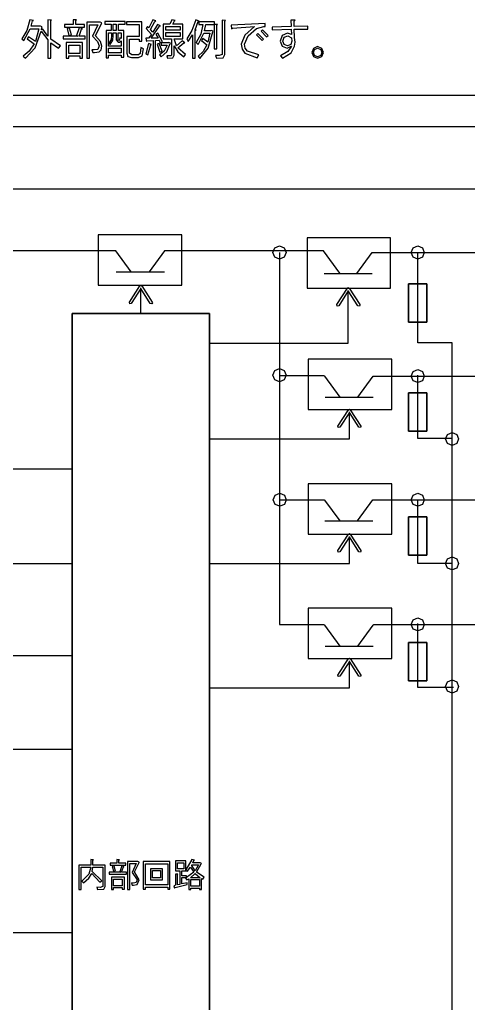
# Model space of a CAD drawing. Extents: x 11 to 192, y 10 to 277.
# Drawn here: x 96.6 to 131, y 197.2 to 272.5 of the extents above; entities that cross this region are included whole.
import ezdxf

# ---------------------------------------------------------------- set-up
doc = ezdxf.new("R2010")
doc.units = 0

msp = doc.modelspace()

# ---------------------------------------------------------------- linework, layer by layer
at = {"layer": '1'}
for p, q in [((96.955152, 270.883916), (97.442979, 271.772749)), ((97.422306, 272.479681), (97.176327, 271.65286)), ((97.686889, 272.417669), (97.422306, 272.479681)), ((97.442979, 271.772749), (98.10857, 271.772749)), ((97.513259, 271.97532), (97.620743, 272.380462)), ((98.187116, 271.97532), (97.513259, 271.97532)), ((97.620743, 272.380462), (97.686889, 272.417669)), ((98.10857, 271.772749), (97.848119, 270.81777)), ((98.228458, 271.983588), (98.187116, 271.97532)), ((98.369018, 271.92571), (98.228458, 271.983588)), ((98.307036, 271.706603), (98.335963, 271.888503)), ((98.410385, 271.747944), (98.307036, 271.706603)), ((98.335963, 271.888503), (98.369018, 271.92571)), ((98.798994, 271.218778), (98.410385, 271.747944)), ((98.798994, 272.471412), (98.798994, 271.218778)), ((99.080083, 272.450742), (98.798994, 272.471412)), ((99.018072, 272.405267), (99.080083, 272.450742)), ((99.018072, 270.995537), (99.018072, 272.405267)), ((100.725484, 272.103477), (100.064027, 272.103477)), ((100.064027, 272.103477), (100.064027, 271.913308)), ((100.064027, 271.913308), (101.601916, 271.913308)), ((100.448501, 271.83476), (100.270733, 271.797553)), ((100.270733, 271.797553), (100.411294, 271.272522)), ((100.597327, 271.317997), (100.448501, 271.83476)), ((100.994201, 272.45901), (100.725484, 272.475546)), ((100.725484, 272.475546), (100.725484, 272.103477)), ((100.93219, 272.417669), (100.994201, 272.45901)), ((100.93219, 272.103477), (100.93219, 272.417669)), ((101.601916, 272.103477), (100.93219, 272.103477)), ((101.205042, 271.867833), (101.002471, 271.255985)), ((101.184373, 271.222912), (101.38281, 271.76448)), ((101.448956, 271.797553), (101.205042, 271.867833)), ((101.38281, 271.76448), (101.448956, 271.797553)), ((101.601916, 271.913308), (101.601916, 272.103477)), ((102.755331, 272.285378), (101.779684, 272.285378)), ((101.779684, 272.285378), (101.779684, 269.527929)), ((101.986387, 269.527929), (101.986387, 272.082806)), ((101.986387, 272.082806), (102.618905, 272.082806)), ((102.618905, 272.082806), (102.217897, 271.214644)), ((102.445272, 271.247717), (102.908292, 272.194427)), ((102.796659, 272.293646), (102.755331, 272.285378)), ((102.93722, 272.2275), (102.796659, 272.293646)), ((102.908292, 272.194427), (102.93722, 272.2275)), ((104.710764, 272.330853), (103.15634, 272.330853)), ((103.15634, 272.330853), (103.15634, 272.144818)), ((103.15634, 272.144818), (103.648298, 272.144818)), ((103.648298, 272.144818), (103.648298, 271.656994)), ((103.809524, 271.656994), (103.809524, 272.144818)), ((103.809524, 272.144818), (104.032765, 272.144818)), ((104.032765, 272.144818), (104.032765, 271.656994)), ((104.194002, 271.656994), (104.194002, 272.144818)), ((104.194002, 272.144818), (104.710764, 272.144818)), ((104.710764, 272.144818), (104.710764, 272.330853)), ((106.000601, 272.306048), (104.814113, 272.306048)), ((104.814113, 272.306048), (104.814113, 272.103477)), ((104.814113, 272.103477), (105.78976, 272.103477)), ((105.78976, 272.103477), (105.78976, 271.193974)), ((106.000601, 270.842575), (106.000601, 272.306048)), ((106.433649, 271.950515), (106.322027, 271.814089)), ((106.322027, 271.814089), (106.731304, 271.346936)), ((106.537002, 271.855431), (106.433649, 271.950515)), ((106.838792, 272.475546), (106.537002, 271.855431)), ((106.652755, 271.735542), (106.995887, 272.351523)), ((106.714766, 271.057548), (107.351419, 271.979454)), ((107.062033, 272.380462), (106.838792, 272.475546)), ((107.198459, 272.115879), (106.842923, 271.5123)), ((106.995887, 272.351523), (107.062033, 272.380462)), ((107.4217, 272.008392), (107.198459, 272.115879)), ((107.351419, 271.979454), (107.4217, 272.008392)), ((108.136899, 272.144818), (107.63254, 272.144818)), ((107.63254, 272.144818), (107.63254, 271.020341)), ((107.826843, 271.665262), (107.826843, 271.967051)), ((107.826843, 271.967051), (108.934781, 271.967051)), ((108.277459, 272.47968), (108.136899, 272.144818)), ((108.546176, 272.413535), (108.277459, 272.47968)), ((108.356008, 272.144818), (108.480031, 272.380462)), ((109.141487, 272.144818), (108.356008, 272.144818)), ((108.480031, 272.380462), (108.546176, 272.413535)), ((108.934781, 271.967051), (108.934781, 271.665262)), ((109.141487, 271.020341), (109.141487, 272.144818)), ((110.133673, 272.45901), (109.826199, 271.659577)), ((110.067527, 271.714871), (110.311441, 272.343255)), ((110.381717, 272.376328), (110.133673, 272.45901)), ((110.311441, 272.343255), (110.381717, 272.376328)), ((110.352779, 272.306048), (110.352779, 272.115879)), ((111.547532, 272.306048), (110.352779, 272.306048)), ((110.352779, 272.115879), (110.671107, 272.115879)), ((110.671107, 272.115879), (110.500575, 271.374841)), ((110.778588, 271.636323), (110.877806, 272.115879)), ((110.877806, 272.115879), (111.547532, 272.115879)), ((111.79145, 272.099343), (111.535136, 272.115879)), ((111.535136, 272.115879), (111.535136, 270.259666)), ((111.547532, 272.115879), (111.547532, 272.306048)), ((111.733573, 272.053868), (111.79145, 272.099343)), ((111.733573, 270.259666), (111.733573, 272.053868)), ((112.39503, 272.413535), (112.134578, 272.430071)), ((112.134578, 272.430071), (112.134578, 269.804914)), ((112.33715, 272.372194), (112.39503, 272.413535)), ((112.33715, 269.804914), (112.33715, 272.372194)), ((115.433597, 272.198561), (112.824977, 272.049733)), ((112.824977, 272.049733), (112.849781, 271.768614)), ((112.849781, 271.768614), (112.920061, 271.818224)), ((112.920061, 271.818224), (114.615041, 271.950515)), ((114.615041, 271.950515), (113.88744, 271.305594)), ((114.127219, 271.246683), (114.776275, 271.801687)), ((114.776275, 271.801687), (115.31784, 271.967051)), ((115.31784, 271.967051), (115.433597, 271.962917)), ((115.433597, 271.962917), (115.433597, 272.198561)), ((116.681062, 271.92571), (115.957594, 271.909174)), ((115.957594, 271.909174), (115.965849, 271.698334)), ((115.965849, 271.698334), (117.42932, 271.747944)), ((117.421054, 271.950515), (116.681062, 271.92571)), ((117.73111, 272.434205), (117.400382, 272.446608)), ((117.400382, 272.446608), (117.421054, 271.950515)), ((117.42932, 271.747944), (117.441738, 271.342801)), ((117.64843, 272.36806), (117.73111, 272.434205)), ((117.652557, 271.958783), (117.64843, 272.36806)), ((118.690215, 271.983588), (117.652557, 271.958783)), ((117.660823, 271.752078), (118.690215, 271.76448)), ((117.681495, 271.103023), (117.660823, 271.752078)), ((118.690215, 271.76448), (118.690215, 271.983588)), ((97.176327, 271.65286), (96.806326, 271.024476)), ((96.806326, 271.024476), (96.955152, 270.883916)), ((97.327222, 271.173303), (97.211469, 271.020342)), ((97.211469, 271.020342), (97.753035, 270.623467)), ((97.848119, 270.81777), (97.327222, 271.173303)), ((97.825899, 270.319094), (98.286335, 271.594982)), ((98.286335, 271.594982), (98.798965, 270.929391)), ((99.762212, 270.487042), (99.018072, 270.995537)), ((101.101689, 271.222912), (99.981347, 271.222912)), ((99.981347, 271.222912), (99.981347, 271.024475)), ((99.981347, 271.024475), (101.655658, 271.024475)), ((100.411294, 271.272522), (100.597327, 271.317997)), ((101.002471, 271.255985), (101.101689, 271.222912)), ((101.655658, 271.222912), (101.184373, 271.222912)), ((101.655658, 271.024475), (101.655658, 271.222912)), ((102.217897, 271.214644), (102.598235, 270.79865)), ((102.815793, 270.81932), (102.445272, 271.247717)), ((103.648298, 271.656994), (103.267962, 271.656994)), ((103.267962, 271.656994), (103.267962, 269.56927)), ((103.445723, 270.462237), (103.445723, 271.470959)), ((103.445723, 271.470959), (103.673098, 271.470959)), ((103.673098, 271.268388), (103.634865, 270.970732)), ((103.673098, 271.470959), (103.673098, 271.268388)), ((103.761466, 270.923707), (103.80539, 271.264254)), ((103.80539, 271.264254), (103.80539, 271.470959)), ((103.80539, 271.470959), (104.032765, 271.470959)), ((104.032765, 271.656994), (103.809524, 271.656994)), ((104.032765, 271.470959), (104.032765, 270.933525)), ((104.169202, 270.937659), (104.169202, 271.470959)), ((104.169202, 271.470959), (104.41725, 271.470959)), ((104.603276, 271.656994), (104.194002, 271.656994)), ((104.309762, 271.090621), (104.264285, 270.883916)), ((104.41725, 271.036878), (104.309762, 271.090621)), ((104.41725, 271.470959), (104.41725, 271.036878)), ((104.603276, 269.610611), (104.603276, 271.656994)), ((105.78976, 271.193974), (104.843051, 271.193974)), ((104.843051, 271.193974), (104.843051, 269.924803)), ((105.053892, 270.995537), (105.78976, 270.995537)), ((105.053892, 269.920669), (105.053892, 270.995537)), ((105.78976, 270.995537), (105.78976, 270.842575)), ((106.512195, 271.053414), (106.288954, 271.053414)), ((106.288954, 271.053414), (106.34683, 270.81777)), ((106.731304, 271.346936), (106.512195, 271.053414)), ((106.842923, 271.5123), (106.652755, 271.735542)), ((107.248066, 271.065816), (106.714766, 271.057548)), ((107.219128, 271.450288), (107.062033, 271.380008)), ((107.062033, 271.380008), (107.248066, 271.065816)), ((107.57466, 270.792966), (107.219128, 271.450288)), ((107.63254, 271.020341), (108.265055, 271.020341)), ((108.934781, 271.665262), (107.826843, 271.665262)), ((107.826843, 271.198108), (107.826843, 271.499897)), ((107.826843, 271.499897), (108.934781, 271.499897)), ((108.934781, 271.198108), (107.826843, 271.198108)), ((108.265055, 271.020341), (108.265055, 269.763573)), ((108.649529, 270.466371), (108.463492, 271.020341)), ((108.463492, 271.020341), (109.141487, 271.020341)), ((108.934781, 271.499897), (108.934781, 271.198108)), ((109.826199, 271.659577), (109.435009, 271.024475)), ((109.435009, 271.024475), (109.538362, 270.81777)), ((109.538362, 270.81777), (109.873225, 271.326265)), ((109.873225, 271.326265), (109.873225, 269.523795)), ((110.137807, 271.690066), (110.067527, 271.714871)), ((110.079931, 271.652859), (110.137807, 271.690066)), ((110.079931, 269.523795), (110.079931, 271.652859)), ((110.500575, 271.374841), (110.162611, 270.72682)), ((110.299037, 270.577992), (110.728984, 271.446154)), ((110.654569, 271.04928), (110.56362, 270.88805)), ((111.039043, 270.74749), (110.654569, 271.04928)), ((110.728984, 271.446154), (111.204407, 271.446154)), ((111.278815, 271.636323), (110.778588, 271.636323)), ((111.204407, 271.446154), (111.039043, 270.74749)), ((111.070048, 270.293255), (111.423514, 271.557775)), ((111.316023, 271.644591), (111.278815, 271.636323)), ((111.448314, 271.594982), (111.316023, 271.644591)), ((111.423514, 271.557775), (111.448314, 271.594982)), ((113.88744, 271.305594), (113.593918, 270.598662)), ((113.837831, 270.598662), (114.127219, 271.246683)), ((114.883759, 271.421349), (114.776275, 271.326265)), ((114.776275, 271.326265), (115.193818, 270.883916)), ((115.313706, 270.983134), (114.883759, 271.421349)), ((115.226891, 271.702469), (115.115269, 271.607384)), ((115.115269, 271.607384), (115.53695, 271.169169)), ((115.656838, 271.264253), (115.226891, 271.702469)), ((115.53695, 271.169169), (115.656838, 271.264253)), ((116.744107, 271.271488), (116.573575, 270.846709)), ((117.144082, 271.44202), (116.744107, 271.271488)), ((116.780281, 270.846709), (116.887765, 271.134546)), ((116.887765, 271.134546), (117.156486, 271.251851)), ((117.441738, 271.342801), (117.144082, 271.44202)), ((117.156486, 271.251851), (117.442255, 271.091654)), ((117.442255, 271.091654), (117.48308, 270.838441)), ((117.718703, 270.768161), (117.681495, 271.103023)), ((97.083312, 269.536198), (97.825899, 270.319094)), ((97.753035, 270.623467), (97.378383, 270.076215)), ((98.798965, 270.929391), (98.798965, 269.527929)), ((99.018072, 269.527929), (99.018072, 270.718552)), ((99.018072, 270.718552), (99.613383, 270.309275)), ((99.613383, 270.309275), (99.762212, 270.487042)), ((101.461356, 270.730954), (100.200453, 270.730954)), ((100.200453, 270.730954), (100.200453, 269.523795)), ((100.407159, 269.895865), (100.407159, 270.540785)), ((100.407159, 270.540785), (101.25465, 270.540785)), ((101.25465, 270.540785), (101.25465, 269.895865)), ((101.461356, 269.544466), (101.461356, 270.730954)), ((102.598235, 270.79865), (102.718124, 270.466371)), ((102.718124, 270.466371), (102.616839, 270.205406)), ((102.928965, 270.462237), (102.815793, 270.81932)), ((102.871474, 270.173043), (102.928965, 270.462237)), ((104.417239, 270.462237), (103.445723, 270.462237)), ((103.445723, 270.288605), (104.417239, 270.288605)), ((103.445723, 269.945474), (103.445723, 270.288605)), ((103.634865, 270.970732), (103.466396, 270.673076)), ((103.466396, 270.673076), (103.578014, 270.58626)), ((103.578014, 270.58626), (103.761466, 270.923707)), ((104.032765, 270.933525), (104.181595, 270.74749)), ((104.198129, 270.883916), (104.169202, 270.937659)), ((104.181595, 270.74749), (104.284948, 270.74749)), ((104.264285, 270.883916), (104.198129, 270.883916)), ((104.284948, 270.74749), (104.417239, 270.871514)), ((104.417239, 270.871514), (104.417239, 270.462237)), ((104.417239, 270.288605), (104.417239, 269.945474)), ((105.78976, 270.842575), (106.000601, 270.842575)), ((105.917917, 270.342348), (105.874507, 269.88863)), ((106.112223, 270.255532), (105.917917, 270.342348)), ((106.022821, 269.722232), (106.112223, 270.255532)), ((106.49566, 270.648272), (106.297223, 269.875194)), ((106.34683, 270.81777), (106.392307, 270.859111)), ((106.392307, 270.859111), (106.855327, 270.875647)), ((106.454318, 269.792512), (106.669293, 270.557321)), ((106.731304, 270.58626), (106.49566, 270.648272)), ((106.669293, 270.557321), (106.731304, 270.58626)), ((106.855327, 270.875647), (106.855327, 269.527929)), ((107.045495, 270.883916), (107.33075, 270.900452)), ((107.045495, 269.527929), (107.045495, 270.883916)), ((107.326616, 270.652406), (107.161251, 270.598662)), ((107.161251, 270.598662), (107.359688, 269.999217)), ((107.537453, 270.061229), (107.326616, 270.652406)), ((107.33075, 270.900452), (107.40103, 270.710283)), ((107.40103, 270.710283), (107.57466, 270.792966)), ((108.033545, 270.718551), (107.479576, 270.718551)), ((107.479576, 270.718551), (107.479576, 270.532517)), ((107.479576, 270.532517), (107.942596, 270.532517)), ((107.942596, 270.532517), (107.706435, 270.074148)), ((107.904873, 270.018337), (108.165837, 270.644138)), ((108.070746, 270.72682), (108.033545, 270.718551)), ((108.190637, 270.673076), (108.070746, 270.72682)), ((108.165837, 270.644138), (108.190637, 270.673076)), ((108.463492, 269.763573), (108.463492, 270.474639)), ((108.463492, 270.474639), (108.740996, 270.012136)), ((109.079476, 270.867379), (108.649529, 270.466371)), ((108.740479, 270.321678), (109.211768, 270.697881)), ((109.327521, 269.817317), (108.740479, 270.321678)), ((109.282048, 270.714418), (109.079476, 270.867379)), ((109.211768, 270.697881), (109.282048, 270.714418)), ((110.162611, 270.72682), (110.299037, 270.577992)), ((110.443732, 269.515527), (111.070048, 270.293255)), ((110.56362, 270.88805), (110.968763, 270.549053)), ((110.968763, 270.549053), (110.674208, 270.039008)), ((111.535136, 270.259666), (111.733573, 270.259666)), ((113.593918, 270.598662), (113.660322, 270.216258)), ((113.898616, 270.297648), (113.837831, 270.598662)), ((114.091563, 270.063296), (113.898616, 270.297648)), ((115.193818, 270.883916), (115.313706, 270.983134)), ((116.573575, 270.846709), (116.734806, 270.448801)), ((116.734806, 270.448801), (117.106875, 270.292739)), ((116.887767, 270.579025), (116.780281, 270.846709)), ((117.131678, 270.478773), (116.887767, 270.579025)), ((117.106875, 270.292739), (117.433469, 270.462237)), ((117.392645, 270.588844), (117.131678, 270.478773)), ((117.131678, 270.478773), (117.131678, 270.478773)), ((117.437596, 270.462237), (117.177663, 270.044176)), ((117.48308, 270.838441), (117.392645, 270.588844)), ((117.410724, 269.945474), (117.689775, 270.462237)), ((117.433469, 270.462237), (117.437596, 270.462237)), ((117.689775, 270.462237), (117.718703, 270.768161)), ((119.134138, 270.284987), (119.00443, 269.970278)), ((119.446777, 270.416762), (119.134138, 270.284987)), ((119.216819, 270.205406), (119.446777, 270.301007)), ((119.764589, 270.283437), (119.446777, 270.416762)), ((119.446777, 270.416762), (119.446777, 270.416762)), ((119.446777, 270.301007), (119.681906, 270.205406)), ((119.893263, 269.970278), (119.764589, 270.283437)), ((97.378383, 270.076215), (96.913813, 269.693294)), ((96.913813, 269.693294), (97.083312, 269.536198)), ((98.798965, 269.527929), (99.018072, 269.527929)), ((100.200453, 269.523795), (100.407159, 269.523795)), ((101.25465, 269.895865), (100.407159, 269.895865)), ((100.407159, 269.523795), (100.407159, 269.705696)), ((100.407159, 269.705696), (101.25465, 269.705696)), ((101.25465, 269.705696), (101.25465, 269.544466)), ((101.25465, 269.544466), (101.461356, 269.544466)), ((101.779684, 269.527929), (101.986387, 269.527929)), ((102.354323, 270.164581), (102.155886, 270.17285)), ((102.155886, 270.17285), (102.2303, 269.966144)), ((102.2303, 269.966144), (102.374995, 269.96201)), ((102.616839, 270.205406), (102.354323, 270.164581)), ((102.374995, 269.96201), (102.729493, 270.024538)), ((102.729493, 270.024538), (102.871474, 270.173043)), ((103.267962, 269.56927), (103.445726, 269.56927)), ((104.417239, 269.945474), (103.445723, 269.945474)), ((103.445726, 269.56927), (103.445726, 269.763573)), ((103.445726, 269.763573), (104.417243, 269.763573)), ((104.417243, 269.763573), (104.417243, 269.610611)), ((104.417243, 269.610611), (104.603276, 269.610611)), ((104.843051, 269.924803), (104.921599, 269.652986)), ((104.921599, 269.652986), (105.210987, 269.585807)), ((105.227522, 269.788378), (105.053892, 269.920669)), ((105.210987, 269.585807), (105.744287, 269.585807)), ((105.731884, 269.788378), (105.227522, 269.788378)), ((105.874507, 269.88863), (105.731884, 269.788378)), ((105.744287, 269.585807), (106.022821, 269.722232)), ((106.297223, 269.875194), (106.454318, 269.792512)), ((106.855327, 269.527929), (107.045495, 269.527929)), ((107.706435, 270.074148), (107.34315, 269.78011)), ((107.34315, 269.78011), (107.479576, 269.631282)), ((107.359688, 269.999217), (107.537453, 270.061229)), ((107.479576, 269.631282), (107.904873, 270.018337)), ((108.215448, 269.718098), (107.892989, 269.722232)), ((107.892989, 269.722232), (107.955, 269.527929)), ((107.955, 269.527929), (108.365825, 269.565136)), ((108.265055, 269.763573), (108.215448, 269.718098)), ((108.365825, 269.565136), (108.463492, 269.763573)), ((108.740996, 270.012136), (109.19523, 269.63955)), ((109.19523, 269.63955), (109.327521, 269.817317)), ((109.873225, 269.523795), (110.079931, 269.523795)), ((110.674208, 270.039008), (110.299037, 269.680891)), ((110.299037, 269.680891), (110.443732, 269.515527)), ((111.903068, 269.7305), (111.64262, 269.734634)), ((111.64262, 269.734634), (111.708766, 269.523795)), ((111.708766, 269.523795), (112.213644, 269.566686)), ((112.134578, 269.804914), (111.903068, 269.7305)), ((112.213644, 269.566686), (112.33715, 269.804914)), ((113.660322, 270.216258), (113.874004, 269.917569)), ((113.874004, 269.917569), (114.830017, 269.565136)), ((114.937504, 269.788378), (114.091563, 270.063296)), ((114.830017, 269.565136), (114.937504, 269.788378)), ((117.177663, 270.044176), (116.610775, 269.722232)), ((116.610775, 269.722232), (116.772005, 269.540331)), ((116.772005, 269.540331), (117.410724, 269.945474)), ((119.00443, 269.970278), (119.134138, 269.657637)), ((119.120184, 269.970278), (119.216819, 270.205406)), ((119.216819, 269.738768), (119.120184, 269.970278)), ((119.134138, 269.657637), (119.446777, 269.527929)), ((119.446777, 269.643684), (119.216819, 269.738768)), ((119.683456, 269.741869), (119.446777, 269.643684)), ((119.446777, 269.527929), (119.763038, 269.657637)), ((119.446777, 269.643684), (119.446777, 269.643684)), ((119.681906, 270.205406), (119.777506, 269.970278)), ((119.777506, 269.970278), (119.683456, 269.741869)), ((119.763038, 269.657637), (119.893263, 269.970278)), ((191.833077, 266.684428), (17.991627, 266.684428))]:
    msp.add_line(p, q, dxfattribs=at)
at = {"layer": 'Layer 1'}
for p, q in [((166.822269, 264.271454), (42.408052, 264.271454)), ((58.17, 259.528158), (142.881988, 259.528158)), ((109.045171, 256.010633), (102.653205, 256.010633)), ((102.653205, 256.010633), (102.653205, 252.157955)), ((109.045171, 252.157955), (109.045171, 256.010633)), ((125.037964, 255.788736), (118.645997, 255.788736)), ((118.645997, 255.788736), (118.645997, 251.936058)), ((125.037964, 251.936058), (125.037964, 255.788736)), ((104.001194, 254.795077), (60.700993, 254.795077)), ((105.177, 253.191), (104.001194, 254.795077)), ((107.724721, 254.794321), (106.54821, 253.190244)), ((119.901525, 254.794321), (107.724721, 254.794321)), ((116.030877, 254.664), (116.17728, 255.017703)), ((116.17728, 254.310297), (116.030877, 254.664)), ((116.17728, 255.017703), (116.531115, 255.164238)), ((116.531, 254.664), (116.531, 226.200188)), ((116.531115, 255.164238), (116.884509, 255.017703)), ((116.884509, 255.017703), (117.031, 254.664)), ((117.031, 254.664), (116.884509, 254.310297)), ((121.156, 253.083), (119.901525, 254.794321)), ((122.45, 253.06), (123.625806, 254.664077)), ((123.625806, 254.664077), (166.821938, 254.664077)), ((126.614877, 254.664), (126.76128, 255.017703)), ((126.76128, 254.310297), (126.614877, 254.664)), ((126.76128, 255.017703), (127.115115, 255.164238)), ((127.114568, 247.754), (127.114568, 254.664549)), ((127.115115, 255.164238), (127.468509, 255.017703)), ((127.468509, 255.017703), (127.615, 254.664)), ((127.615, 254.664), (127.468509, 254.310297)), ((116.531115, 254.163762), (116.17728, 254.310297)), ((116.884509, 254.310297), (116.531115, 254.163762)), ((127.115115, 254.163762), (126.76128, 254.310297)), ((127.468509, 254.310297), (127.115115, 254.163762)), ((104.039, 253.191), (107.724109, 253.191)), ((119.941, 253.06), (123.625403, 253.06)), ((127.819963, 252.263083), (126.408855, 252.263083)), ((126.408855, 252.263083), (126.408855, 249.336092)), ((126.408855, 249.336092), (126.408855, 252.263083)), ((126.408855, 252.263083), (127.819963, 252.263083)), ((127.819963, 249.336092), (127.819963, 252.263083)), ((127.819963, 252.263083), (127.819963, 249.336092)), ((102.653205, 252.157955), (109.045171, 252.157955)), ((105.034859, 250.862061), (105.833899, 252.117241)), ((105.908335, 251.905575), (105.183731, 250.767164)), ((105.833899, 252.117241), (105.908335, 252.157811)), ((105.908, 250.003), (105.908, 251.946096)), ((105.908335, 252.157811), (105.982771, 252.117241)), ((106.633292, 250.767164), (105.908335, 251.905575)), ((105.982771, 252.117241), (106.782164, 250.862061)), ((118.645997, 251.936058), (125.037964, 251.936058)), ((120.924859, 250.676061), (121.723899, 251.930889)), ((121.798335, 251.719222), (121.073731, 250.581164)), ((121.723899, 251.930889), (121.798335, 251.971811)), ((121.798285, 247.729), (121.798285, 251.75983)), ((121.798335, 251.971811), (121.872771, 251.930889)), ((122.523292, 250.581164), (121.798335, 251.719222)), ((121.872771, 251.930889), (122.672164, 250.676061)), ((105.06167, 250.74), (105.034859, 250.862061)), ((105.183731, 250.767164), (105.06167, 250.74)), ((106.755, 250.74), (106.633292, 250.767164)), ((106.795922, 250.814436), (106.755, 250.74)), ((106.782164, 250.862061), (106.795922, 250.814436)), ((120.95167, 250.554), (120.924859, 250.676061)), ((122.672164, 250.676061), (122.685922, 250.628436)), ((111.160422, 250.002488), (100.655781, 250.002488)), ((100.655781, 250.002488), (100.655781, 164.30731)), ((100.656359, 164.307), (100.656359, 250.002178)), ((100.656359, 250.002178), (111.161, 250.002178)), ((111.160422, 164.30731), (111.160422, 250.002488)), ((111.161, 250.002178), (111.161, 164.307)), ((121.073731, 250.581164), (120.95167, 250.554)), ((122.645, 250.554), (122.523292, 250.581164)), ((122.685922, 250.628436), (122.645, 250.554)), ((126.408855, 249.336092), (127.819963, 249.336092)), ((127.819963, 249.336092), (126.408855, 249.336092)), ((111.161, 247.729), (121.798285, 247.729)), ((129.74064, 247.754), (127.114568, 247.754)), ((129.74064, 161.877142), (129.74064, 247.754)), ((125.11628, 246.492709), (118.723961, 246.492709)), ((118.723961, 246.492709), (118.723961, 242.640032)), ((125.11628, 242.640032), (125.11628, 246.492709)), ((116.030877, 245.276), (116.17728, 245.629703)), ((116.17728, 245.629703), (116.531115, 245.776238)), ((116.531115, 245.776238), (116.884509, 245.629703)), ((116.884509, 245.629703), (117.031, 245.276)), ((126.614877, 245.203), (126.76128, 245.556703)), ((126.76128, 245.556703), (127.115115, 245.703238)), ((127.115115, 245.703238), (127.468509, 245.556703)), ((127.468509, 245.556703), (127.615, 245.203)), ((116.17728, 244.922473), (116.030877, 245.276)), ((116.531115, 244.776115), (116.17728, 244.922473)), ((116.531, 245.253), (119.921187, 245.253)), ((116.884509, 244.922473), (116.531115, 244.776115)), ((117.031, 245.276), (116.884509, 244.922473)), ((119.921187, 245.253), (119.980101, 245.202906)), ((119.980101, 245.202906), (121.155906, 243.598829)), ((122.529, 243.598), (123.704806, 245.202077)), ((123.704806, 245.202077), (166.822269, 245.202077)), ((126.76128, 244.849297), (126.614877, 245.203)), ((127.115115, 244.702762), (126.76128, 244.849297)), ((127.114928, 240.433), (127.114928, 245.275923)), ((127.468509, 244.849297), (127.115115, 244.702762)), ((127.615, 245.203), (127.468509, 244.849297)), ((127.819963, 243.926256), (126.408855, 243.926256)), ((126.408855, 243.926256), (126.408855, 240.999266)), ((126.408855, 240.999266), (126.408855, 243.926256)), ((126.408855, 243.926256), (127.819963, 243.926256)), ((127.819963, 240.999266), (127.819963, 243.926256)), ((127.819963, 243.926256), (127.819963, 240.999266)), ((120.02, 243.598), (123.704756, 243.598)), ((118.723961, 242.640032), (125.11628, 242.640032)), ((121.002507, 241.380061), (121.801899, 242.634889)), ((121.876335, 242.423575), (121.151378, 241.285164)), ((121.801899, 242.634889), (121.876335, 242.675811)), ((121.875932, 240.393), (121.875932, 242.464154)), ((121.876335, 242.675811), (121.950771, 242.634889)), ((122.601292, 241.285164), (121.876335, 242.423575)), ((121.950771, 242.634889), (122.749811, 241.380061)), ((121.030023, 241.258), (121.002507, 241.380061)), ((121.151378, 241.285164), (121.030023, 241.258)), ((122.723, 241.258), (122.601292, 241.285164)), ((122.763922, 241.332436), (122.723, 241.258)), ((122.749811, 241.380061), (122.763922, 241.332436)), ((126.408855, 240.999266), (127.819963, 240.999266)), ((127.819963, 240.999266), (126.408855, 240.999266)), ((129.387412, 240.746703), (129.741115, 240.893238)), ((129.741115, 240.893238), (130.094509, 240.746703)), ((111.239, 240.393), (121.875932, 240.393)), ((129.741, 240.433), (127.114928, 240.433)), ((129.240877, 240.393), (129.387412, 240.746703)), ((129.387412, 240.039473), (129.240877, 240.393)), ((130.094509, 240.746703), (130.241, 240.393)), ((130.241, 240.393), (130.094509, 240.039473)), ((129.741115, 239.893115), (129.387412, 240.039473)), ((130.094509, 240.039473), (129.741115, 239.893115)), ((100.656, 238.075), (47.660075, 238.075)), ((125.11628, 236.966672), (118.723961, 236.966672)), ((118.723961, 236.966672), (118.723961, 233.113994)), ((125.11628, 233.113994), (125.11628, 236.966672)), ((116.049877, 235.741), (116.196412, 236.094527)), ((116.196412, 235.387297), (116.049877, 235.741)), ((116.196412, 236.094527), (116.550115, 236.240885)), ((116.531, 235.726), (119.974104, 235.726)), ((116.550115, 236.240885), (116.903509, 236.094527)), ((116.903509, 236.094527), (117.05, 235.741)), ((117.05, 235.741), (116.903509, 235.387297)), ((119.974104, 235.726), (119.980101, 235.720356)), ((119.980101, 235.720356), (121.136504, 234.136034)), ((122.509, 234.137), (123.684806, 235.741077)), ((123.684806, 235.741077), (166.822025, 235.741077)), ((126.614877, 235.741), (126.76128, 236.094527)), ((126.76128, 235.387297), (126.614877, 235.741)), ((126.76128, 236.094527), (127.115115, 236.240885)), ((127.114928, 230.872), (127.114928, 235.726564)), ((127.115115, 236.240885), (127.468509, 236.094527)), ((127.468509, 236.094527), (127.615, 235.741)), ((127.615, 235.741), (127.468509, 235.387297)), ((116.550115, 235.240762), (116.196412, 235.387297)), ((116.903509, 235.387297), (116.550115, 235.240762)), ((127.115115, 235.240762), (126.76128, 235.387297)), ((127.468509, 235.387297), (127.115115, 235.240762)), ((120, 234.137), (123.684403, 234.137)), ((127.819963, 234.439377), (126.408855, 234.439377)), ((126.408855, 234.439377), (126.408855, 231.512387)), ((126.408855, 231.512387), (126.408855, 234.439377)), ((126.408855, 234.439377), (127.819963, 234.439377)), ((127.819963, 231.512387), (127.819963, 234.439377)), ((127.819963, 234.439377), (127.819963, 231.512387)), ((118.723961, 233.113994), (125.11628, 233.113994)), ((121.002507, 231.854061), (121.801899, 233.108889)), ((121.876335, 232.897222), (121.151378, 231.759164)), ((121.801899, 233.108889), (121.876335, 233.149458)), ((121.875932, 230.867), (121.875932, 232.938154)), ((121.876335, 233.149458), (121.950771, 233.108889)), ((122.601292, 231.759164), (121.876335, 232.897222)), ((121.950771, 233.108889), (122.749811, 231.854061)), ((121.030023, 231.732), (121.002507, 231.854061)), ((122.749811, 231.854061), (122.763922, 231.806436)), ((121.151378, 231.759164), (121.030023, 231.732)), ((122.723, 231.732), (122.601292, 231.759164)), ((122.763922, 231.806436), (122.723, 231.732)), ((126.408855, 231.512387), (127.819963, 231.512387)), ((127.819963, 231.512387), (126.408855, 231.512387)), ((129.240877, 230.872), (129.387412, 231.225527)), ((129.387412, 231.225527), (129.741115, 231.371885)), ((129.741115, 231.371885), (130.094509, 231.225527)), ((130.094509, 231.225527), (130.241, 230.872)), ((45.1514, 230.872196), (100.655922, 230.872196)), ((111.239, 230.867), (121.875932, 230.867)), ((129.741, 230.872), (127.114928, 230.872)), ((129.387412, 230.518297), (129.240877, 230.872)), ((129.741115, 230.371762), (129.387412, 230.518297)), ((130.094509, 230.518297), (129.741115, 230.371762)), ((130.241, 230.872), (130.094509, 230.518297)), ((125.11628, 227.440635), (118.723961, 227.440635)), ((118.723961, 227.440635), (118.723961, 223.587957)), ((125.11628, 223.587957), (125.11628, 227.440635)), ((126.76128, 226.554703), (127.115115, 226.701238)), ((127.115115, 226.701238), (127.468509, 226.554703)), ((116.531, 226.200188), (119.914484, 226.200188)), ((119.914484, 226.200188), (119.980101, 226.151152)), ((119.980101, 226.151152), (121.155906, 224.547428)), ((122.529, 224.547), (123.704806, 226.151077)), ((123.704806, 226.151077), (123.743964, 226.19976)), ((123.743964, 226.19976), (166.822622, 226.19976)), ((126.614877, 226.201), (126.76128, 226.554703)), ((126.76128, 225.847473), (126.614877, 226.201)), ((127.115115, 225.701115), (126.76128, 225.847473)), ((127.114453, 221.385), (127.114453, 226.27837)), ((127.468509, 225.847473), (127.115115, 225.701115)), ((127.468509, 226.554703), (127.615, 226.201)), ((127.615, 226.201), (127.468509, 225.847473)), ((120.02, 224.547), (123.704756, 224.547)), ((127.819963, 224.821618), (126.408855, 224.821618)), ((126.408855, 224.821618), (126.408855, 221.89498)), ((126.408855, 221.89498), (126.408855, 224.821618)), ((126.408855, 224.821618), (127.819963, 224.821618)), ((127.819963, 221.89498), (127.819963, 224.821618)), ((127.819963, 224.821618), (127.819963, 221.89498)), ((60.7351, 223.832), (100.656051, 223.832)), ((118.723961, 223.587957), (125.11628, 223.587957)), ((121.002507, 222.328061), (121.801899, 223.582889)), ((121.801899, 223.582889), (121.876335, 223.623458)), ((121.876335, 223.623458), (121.950771, 223.582889)), ((121.950771, 223.582889), (122.749811, 222.328061)), ((121.876335, 223.371222), (121.151378, 222.233164)), ((121.875932, 221.341), (121.875932, 223.412154)), ((122.601292, 222.233164), (121.876335, 223.371222)), ((121.030023, 222.206), (121.002507, 222.328061)), ((121.151378, 222.233164), (121.030023, 222.206)), ((122.723, 222.206), (122.601292, 222.233164)), ((122.763922, 222.280436), (122.723, 222.206)), ((122.749811, 222.328061), (122.763922, 222.280436)), ((111.239, 221.341), (121.875932, 221.341)), ((126.408855, 221.89498), (127.819963, 221.89498)), ((127.819963, 221.89498), (126.408855, 221.89498)), ((129.858, 221.385), (127.114453, 221.385)), ((129.240877, 221.45), (129.387412, 221.803527)), ((129.387412, 221.096473), (129.240877, 221.45)), ((129.387412, 221.803527), (129.741115, 221.949885)), ((129.741115, 221.949885), (130.094509, 221.803527)), ((130.094509, 221.803527), (130.241, 221.45)), ((130.241, 221.45), (130.094509, 221.096473)), ((129.741115, 220.950115), (129.387412, 221.096473)), ((130.094509, 221.096473), (129.741115, 220.950115)), ((60.6933, 216.653), (100.655879, 216.653)), ((102.079983, 207.781216), (101.178748, 207.781216)), ((101.178748, 207.781216), (101.178748, 205.912591)), ((102.294956, 208.198762), (102.079983, 208.211165)), ((102.079983, 208.211165), (102.079983, 207.781216)), ((102.245347, 208.165689), (102.294956, 208.198762)), ((102.245347, 207.781216), (102.245347, 208.165689)), ((103.179655, 207.781216), (102.245347, 207.781216)), ((103.179655, 206.144102), (103.179655, 207.781216)), ((104.081923, 207.921776), (103.569294, 207.921776)), ((103.569294, 207.921776), (103.569294, 207.772948)), ((103.569294, 207.772948), (104.764051, 207.772948)), ((104.292763, 208.198762), (104.081923, 208.211165)), ((104.081923, 208.211165), (104.081923, 207.921776)), ((104.243154, 208.165689), (104.292763, 208.198762)), ((104.243154, 207.921776), (104.243154, 208.165689)), ((104.764051, 207.921776), (104.243154, 207.921776)), ((104.764051, 207.772948), (104.764051, 207.921776)), ((105.657018, 208.062336), (104.900476, 208.062336)), ((104.900476, 208.062336), (104.900476, 205.916725)), ((105.061706, 205.916725), (105.061706, 207.905239)), ((105.061706, 207.905239), (105.553665, 207.905239)), ((105.553665, 207.905239), (105.239473, 207.227243)), ((105.41724, 207.256182), (105.776907, 207.992056)), ((105.69009, 208.070604), (105.657018, 208.062336)), ((105.797576, 208.016861), (105.69009, 208.070604)), ((105.776907, 207.992056), (105.797576, 208.016861)), ((108.143682, 208.054068), (106.101434, 208.054068)), ((106.101434, 208.054068), (106.101434, 205.929127)), ((106.270932, 207.888703), (107.974184, 207.888703)), ((106.270932, 206.263992), (106.270932, 207.888703)), ((107.974184, 207.888703), (107.974184, 206.263992)), ((108.143682, 205.929127), (108.143682, 208.054068)), ((109.364277, 208.099543), (108.558126, 208.099543)), ((108.558126, 208.099543), (108.558126, 207.342998)), ((108.711088, 207.491827), (108.711088, 207.954849)), ((108.711088, 207.954849), (109.207181, 207.954849)), ((109.207181, 207.954849), (109.207181, 207.491827)), ((109.831431, 208.211165), (109.364277, 207.425681)), ((109.364277, 207.425681), (109.364277, 208.099543)), ((109.806626, 207.764679), (109.831431, 207.806021)), ((110.075343, 207.355401), (109.806626, 207.764679)), ((110.025734, 208.153287), (109.831431, 208.211165)), ((109.831431, 207.806021), (110.339926, 207.806021)), ((109.901711, 207.950715), (109.97199, 208.132616)), ((110.422608, 207.950715), (109.901711, 207.950715)), ((109.97199, 208.132616), (110.025734, 208.153287)), ((110.339926, 207.806021), (110.075343, 207.355401)), ((110.182828, 207.235511), (110.542495, 207.880435)), ((110.455678, 207.958983), (110.422608, 207.950715)), ((110.563165, 207.905239), (110.455678, 207.958983)), ((110.542495, 207.880435), (110.563165, 207.905239)), ((101.344112, 205.912591), (101.344112, 207.619985)), ((101.344112, 207.619985), (102.075849, 207.619985)), ((101.945625, 207.080481), (101.406124, 206.565783)), ((101.935806, 206.773523), (102.154397, 207.140426)), ((102.075849, 207.619985), (101.945625, 207.080481)), ((102.154397, 207.140426), (102.786915, 206.4831)), ((102.199872, 207.301657), (102.245347, 207.619985)), ((102.92334, 206.590587), (102.199872, 207.301657)), ((102.245347, 207.619985), (103.014291, 207.619985)), ((103.014291, 207.619985), (103.014291, 206.144102)), ((104.371311, 207.235511), (103.503149, 207.235511)), ((103.503149, 207.235511), (103.503149, 207.082548)), ((103.503149, 207.082548), (104.805392, 207.082548)), ((103.862816, 207.710936), (103.72639, 207.681997)), ((103.72639, 207.681997), (103.838011, 207.276852)), ((103.838011, 207.276852), (103.982705, 207.309925)), ((103.982705, 207.309925), (103.862816, 207.710936)), ((104.453993, 207.73574), (104.296897, 207.260316)), ((104.296897, 207.260316), (104.371311, 207.235511)), ((104.437457, 207.235511), (104.590419, 207.657192)), ((104.805392, 207.235511), (104.437457, 207.235511)), ((104.644162, 207.681997), (104.453993, 207.73574)), ((104.590419, 207.657192), (104.644162, 207.681997)), ((104.805392, 207.082548), (104.805392, 207.235511)), ((105.239473, 207.227243), (105.632213, 206.648465)), ((105.793443, 206.644331), (105.41724, 207.256182)), ((107.581444, 207.504229), (106.647136, 207.504229)), ((106.647136, 207.504229), (106.647136, 206.665002)), ((106.795964, 206.805562), (106.795964, 207.359535)), ((106.795964, 207.359535), (107.424348, 207.359535)), ((107.424348, 207.359535), (107.424348, 206.805562)), ((107.581444, 206.665002), (107.581444, 207.504229)), ((108.558126, 207.342998), (108.901257, 207.342998)), ((108.752429, 207.086683), (108.566395, 207.099085)), ((108.566395, 207.099085), (108.566395, 206.235053)), ((109.207181, 207.491827), (108.711088, 207.491827)), ((108.711088, 207.05361), (108.752429, 207.086683)), ((108.711088, 206.263992), (108.711088, 207.05361)), ((108.901257, 207.342998), (108.901257, 206.309467)), ((109.054219, 206.970927), (109.054219, 207.342999)), ((109.054219, 207.342999), (109.364277, 207.342999)), ((109.364277, 207.342999), (109.364277, 207.400876)), ((109.364277, 207.400876), (109.467629, 207.305791)), ((109.976124, 207.243779), (109.422154, 206.834501)), ((109.467629, 207.305791), (109.728078, 207.624119)), ((109.707408, 206.817965), (110.083611, 207.128024)), ((109.728078, 207.624119), (109.976124, 207.243779)), ((110.083611, 207.128024), (110.468083, 206.817965)), ((110.765737, 206.851037), (110.182828, 207.235511)), ((101.406124, 206.565783), (101.521879, 206.437625)), ((101.521879, 206.437625), (101.935806, 206.773523)), ((102.786915, 206.4831), (102.92334, 206.590587)), ((104.65243, 206.855172), (103.672647, 206.855172)), ((103.672647, 206.855172), (103.672647, 205.916725)), ((103.829743, 206.206114), (103.829743, 206.706343)), ((103.829743, 206.706343), (104.4912, 206.706343)), ((104.4912, 206.706343), (104.4912, 206.206114)), ((104.65243, 205.929127), (104.65243, 206.855172)), ((105.34696, 206.41282), (105.193998, 206.421088)), ((105.193998, 206.421088), (105.251875, 206.259857)), ((105.251875, 206.259857), (105.363496, 206.255723)), ((105.551598, 206.445376), (105.34696, 206.41282)), ((105.363496, 206.255723), (105.638931, 206.304299)), ((105.632213, 206.648465), (105.551598, 206.445376)), ((105.638931, 206.304299), (105.793443, 206.644331)), ((107.974184, 206.263992), (106.270932, 206.263992)), ((106.647136, 206.665002), (107.581444, 206.665002)), ((107.424348, 206.805562), (106.795964, 206.805562)), ((108.533322, 206.06142), (109.467629, 206.297065)), ((108.901257, 206.309467), (108.711088, 206.263992)), ((109.054217, 206.346674), (109.054217, 206.822099)), ((109.054217, 206.822099), (109.397348, 206.822099)), ((109.455226, 206.437625), (109.054217, 206.346674)), ((109.422154, 206.970927), (109.054219, 206.970927)), ((109.397348, 206.822099), (109.327069, 206.79316)), ((109.327069, 206.79316), (109.426287, 206.665002)), ((109.422154, 206.834501), (109.422154, 206.970927)), ((109.426287, 206.665002), (109.583383, 206.74355)), ((109.467629, 206.297065), (109.455226, 206.437625)), ((109.583383, 206.74355), (109.583383, 205.916725)), ((110.468083, 206.817965), (109.707408, 206.817965)), ((109.740481, 206.669136), (110.397803, 206.669136)), ((109.740481, 206.168907), (109.740481, 206.669136)), ((110.397803, 206.669136), (110.397803, 206.168907)), ((110.559032, 205.924993), (110.559032, 206.764221)), ((110.559032, 206.764221), (110.662385, 206.714611)), ((110.662385, 206.714611), (110.765737, 206.851037)), ((101.178748, 205.912591), (101.344112, 205.912591)), ((102.803451, 206.077956), (102.551271, 206.08209)), ((102.551271, 206.08209), (102.609148, 205.912591)), ((102.609148, 205.912591), (103.072168, 205.94153)), ((103.014291, 206.144102), (102.803451, 206.077956)), ((103.072168, 205.94153), (103.179655, 206.144102)), ((103.672647, 205.916725), (103.829743, 205.916725)), ((104.4912, 206.206114), (103.829743, 206.206114)), ((103.829743, 205.916725), (103.829743, 206.057285)), ((103.829743, 206.057285), (104.4912, 206.057285)), ((104.4912, 206.057285), (104.4912, 205.929127)), ((104.4912, 205.929127), (104.65243, 205.929127)), ((104.900476, 205.916725), (105.061706, 205.916725)), ((106.101434, 205.929127), (106.270932, 205.929127)), ((106.270932, 205.929127), (106.270932, 206.102761)), ((106.270932, 206.102761), (107.974184, 206.102761)), ((107.974184, 206.102761), (107.974184, 205.929127)), ((107.974184, 205.929127), (108.143682, 205.929127)), ((108.566395, 206.235053), (108.434103, 206.206114)), ((108.434103, 206.206114), (108.500249, 206.024212)), ((108.500249, 206.024212), (108.533322, 206.06142)), ((109.583383, 205.916725), (109.740479, 205.916725)), ((109.740479, 205.916725), (109.740479, 206.020078)), ((109.740479, 206.020078), (110.397802, 206.020078)), ((110.397803, 206.168907), (109.740481, 206.168907)), ((110.397802, 206.020078), (110.397802, 205.924993)), ((110.397802, 205.924993), (110.559032, 205.924993)), ((100.656, 202.608), (68.944523, 202.608))]:
    msp.add_line(p, q, dxfattribs=at)

doc.saveas('drawing.dxf')
